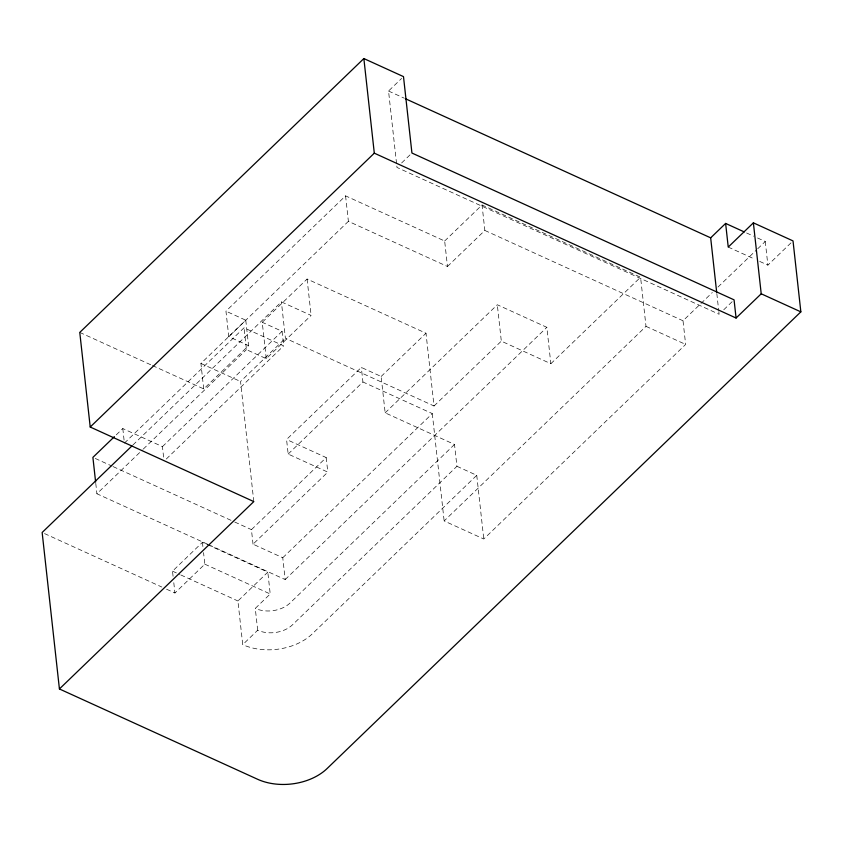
<?xml version="1.0" encoding="UTF-8"?>
<svg xmlns="http://www.w3.org/2000/svg" width="843" height="843" viewBox="0 0 843 843"><rect width="100%" height="100%" fill="white"/><g stroke="black" fill="none" stroke-linecap="round" stroke-linejoin="round"><path stroke-width="0.63" stroke-dasharray="4.21 3.16" d="M396.547 163.563L388.539 91.033L401.626 78.42M152.478 365.556L203.721 388.908L248.58 345.672L228.769 336.642L225.956 311.172L345.577 195.861L444.661 241.014L447.475 266.483L348.391 221.33L345.577 195.861M116.26 434.862L122.804 428.56L162.436 446.621L163.774 458.75M401.647 162.941L410.994 153.932M203.721 388.908L200.919 363.438L245.777 320.203L225.956 311.172M228.769 336.642L348.391 221.33M124.406 443.112L244.027 327.801L283.659 345.862L165.923 459.361M132.931 444.988L281.393 301.878L311.109 315.419L266.262 358.665L246.441 349.634L244.027 327.801M266.262 358.665L262.236 322.279L307.094 279.033L426 333.227L434.029 405.999L285.408 338.264L281.393 301.878M207.726 544.272L96.913 493.766L142.341 449.983M143.289 449.066L246.441 349.634M162.436 446.621L282.057 331.31L262.236 322.279M253.806 501.585L240.55 381.5L285.408 338.264M444.661 241.014L482.038 204.986L640.575 277.231L646.001 326.357L444.145 520.942L483.777 539.004L685.633 344.418L683.02 320.772L712.324 292.521M447.475 266.483L484.851 230.455L482.038 204.986M208.916 544.81L285.176 579.573L282.763 557.739L253.037 544.188L327.801 472.122L288.169 454.061L286.567 439.498L361.32 367.432L381.141 376.463L385.156 412.849L454.514 444.461L456.927 466.295L292.458 624.842A24.911 16.892 -6.3 0 1 257.684 630.227L242.731 644.642L237.916 600.975L267.811 572.155L210.739 546.138M288.169 454.061L362.933 381.984L361.32 367.432M173.078 576.306L172.509 571.175L202.415 542.344L209.549 545.6M381.141 376.463L426 333.227M166.556 589.194L174.922 593.008L204.828 564.178L203.553 552.618M253.037 544.188L251.435 529.636L326.199 457.57L286.567 439.498M385.156 412.849L497.307 304.755L546.844 327.326L550.858 363.712L501.322 341.141L497.307 304.755M434.029 405.999L501.322 341.141M282.763 557.739L432.29 413.597L362.933 381.984M257.684 630.227L255.271 608.393L270.224 593.978L267.811 572.155M285.176 579.573L546.844 327.326M454.514 444.461L290.045 603.019A24.911 16.892 -6.3 0 1 255.271 608.393M550.858 363.712L640.575 277.231M456.927 466.295L476.748 475.326L312.268 633.873A49.811 33.783 -6.3 0 1 242.731 644.642M717.994 287.052L756.751 249.697M757.699 248.78L765.265 241.488L754.77 236.714M759.712 261.425L767.868 265.145L793.021 240.908M723.779 309.75L734.063 299.845M746.613 232.995L753.6 236.177M388.539 91.033L404.113 98.125M728.236 247.083L755.054 259.296M484.851 230.455L683.02 320.772M646.001 326.357L685.633 344.418M200.919 363.438L240.55 381.5M79.769 332.416L151.276 365.008M95.28 458.466L111.971 466.074M113.162 466.622L233.553 521.49M234.744 522.028L251.435 529.636M204.828 564.178L270.224 593.978M172.509 571.175L179.643 574.42M180.834 574.968L237.916 600.975M44.542 533.587L161.772 587.013M765.265 241.488L767.868 265.145M716.824 293.533L718.679 310.372M718.826 311.668L719.111 314.26L396.979 167.441L396.695 164.859M476.748 475.326L483.777 539.004M432.29 413.597L444.145 520.942M307.094 279.033L311.109 315.419M326.199 457.57L327.801 472.122M282.057 331.31L283.659 345.862M245.777 320.203L248.58 345.672M202.415 542.344L202.984 547.486M173.795 582.734L174.922 593.008M122.804 428.56L124.142 440.689M95.765 483.376L96.913 493.766"/><path stroke-width="1.26" d="M363.86 58.557L374.303 153.163L736.076 318.032L734.063 299.845L411.932 153.036L403.491 76.618L363.86 58.557L79.769 332.416L90.212 427.022L253.806 501.585L59.421 688.963L257.6 779.269A49.811 33.783 -6.3 0 0 327.137 768.51L800.85 311.857L793.021 240.908L753.379 222.837L728.236 247.083L725.623 223.427L744.274 231.93M90.212 427.022L374.303 153.163M114.395 436.663L92.899 457.38L95.628 482.07M131.982 445.894L42.15 532.491L59.421 688.963M716.676 292.236L710.67 237.842L725.623 223.427M736.076 318.032L761.218 293.796L753.379 222.837M405.304 98.673L710.67 237.842M761.218 293.796L800.85 311.857"/></g></svg>
